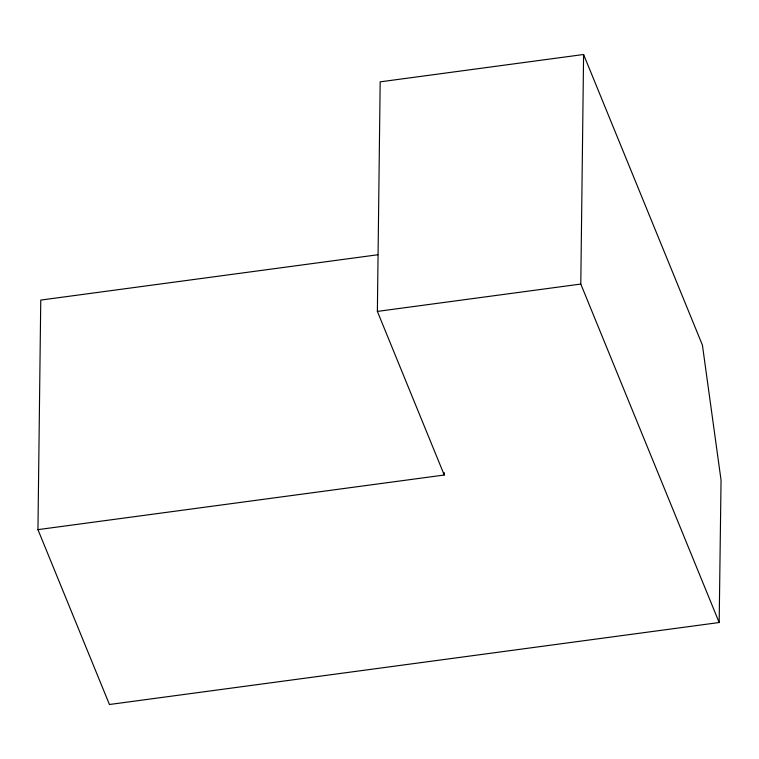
<?xml version="1.0" encoding="UTF-8"?>
<svg xmlns="http://www.w3.org/2000/svg" width="759" height="759" viewBox="0 0 759 759"><rect width="100%" height="100%" fill="white"/><g stroke="black" fill="none" stroke-linecap="round" stroke-linejoin="round"><path stroke-width="1.14" d="M37.95 529.64L444.262 475.02L377.375 311.408L380.174 81.849L583.595 54.496L702.426 345.146L721.05 480.172L719.171 622.522L109.438 704.504L37.95 529.64L40.758 300.08L377.783 254.768M444.262 475.02L444.29 472.648M719.171 622.522L580.796 284.065L583.595 54.496M377.375 311.408L580.796 284.065"/></g></svg>
